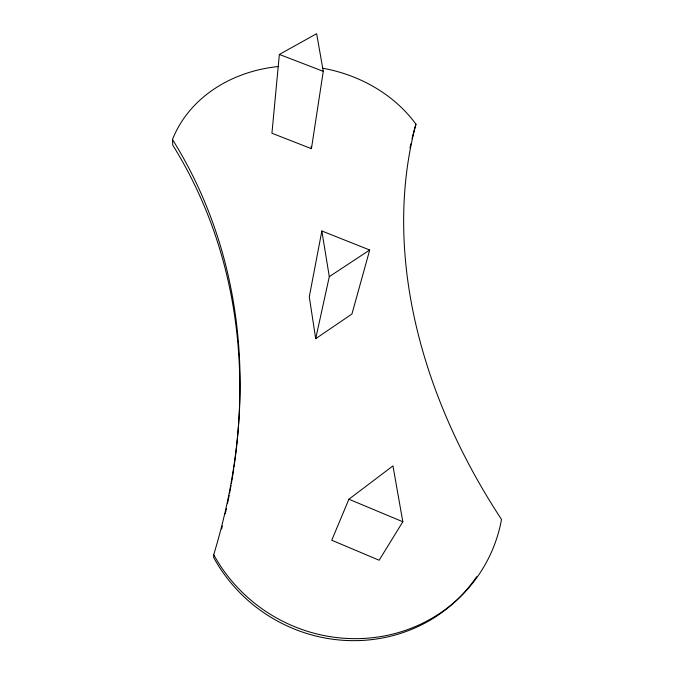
<?xml version="1.0" encoding="UTF-8"?>
<svg xmlns="http://www.w3.org/2000/svg" width="674" height="674" viewBox="0 0 674 674"><rect width="100%" height="100%" fill="white"/><g stroke="black" fill="none" stroke-linecap="round" stroke-linejoin="round"><path stroke-width="1.01" d="M278.648 66.49A136.375 115.085 9.1 0 0 172.485 139.493A785.876 582.841 -31 0 1 213.717 554.694L213.633 557.465A154.835 148.39 31.2 0 0 476.628 576.717M279.356 54.434L271.934 133.233L311.43 148.684L323.276 71.326L316.637 33.7L279.356 54.434L323.276 71.326M321.852 230.988L309.29 296.821L315.685 338.693L351.938 314.017L369.706 250.012L321.852 230.988L329.3 276.643L315.685 338.693M322.534 68.2A136.375 115.085 9.1 0 1 415.951 124.176L414.316 129.762A579.193 422.825 37.9 0 0 412.033 138.81M348.905 499.223L331.743 540.236L379.142 560.229L402.825 521.76L392.959 465.886L348.905 499.223L402.825 521.76M329.3 276.643L369.706 250.012M311.085 146.612L311.43 148.684M172.485 139.493L172.755 145.146A776.869 577.904 -31.1 0 1 234.013 466.93M213.717 554.694A156.267 149.561 30.8 0 0 374.314 637.503A156.267 149.561 30.8 0 0 501.515 519.435A584.291 425.067 37.8 0 1 415.951 124.176M233.709 468.986A776.869 577.904 -31.1 0 1 232.42 477.217M232.26 478.228A776.869 577.904 -31.1 0 1 231.401 483.266M231.047 485.288A776.869 577.904 -31.1 0 1 229.539 493.402M229.143 495.432A776.869 577.904 -31.1 0 1 227.492 503.596M226.388 508.71A776.869 577.904 -31.1 0 1 225.242 513.841M222.344 525.973A776.869 577.904 -31.1 0 1 221.586 529.006M409.969 148.01A579.193 422.825 37.9 0 1 410.862 143.899"/></g></svg>
